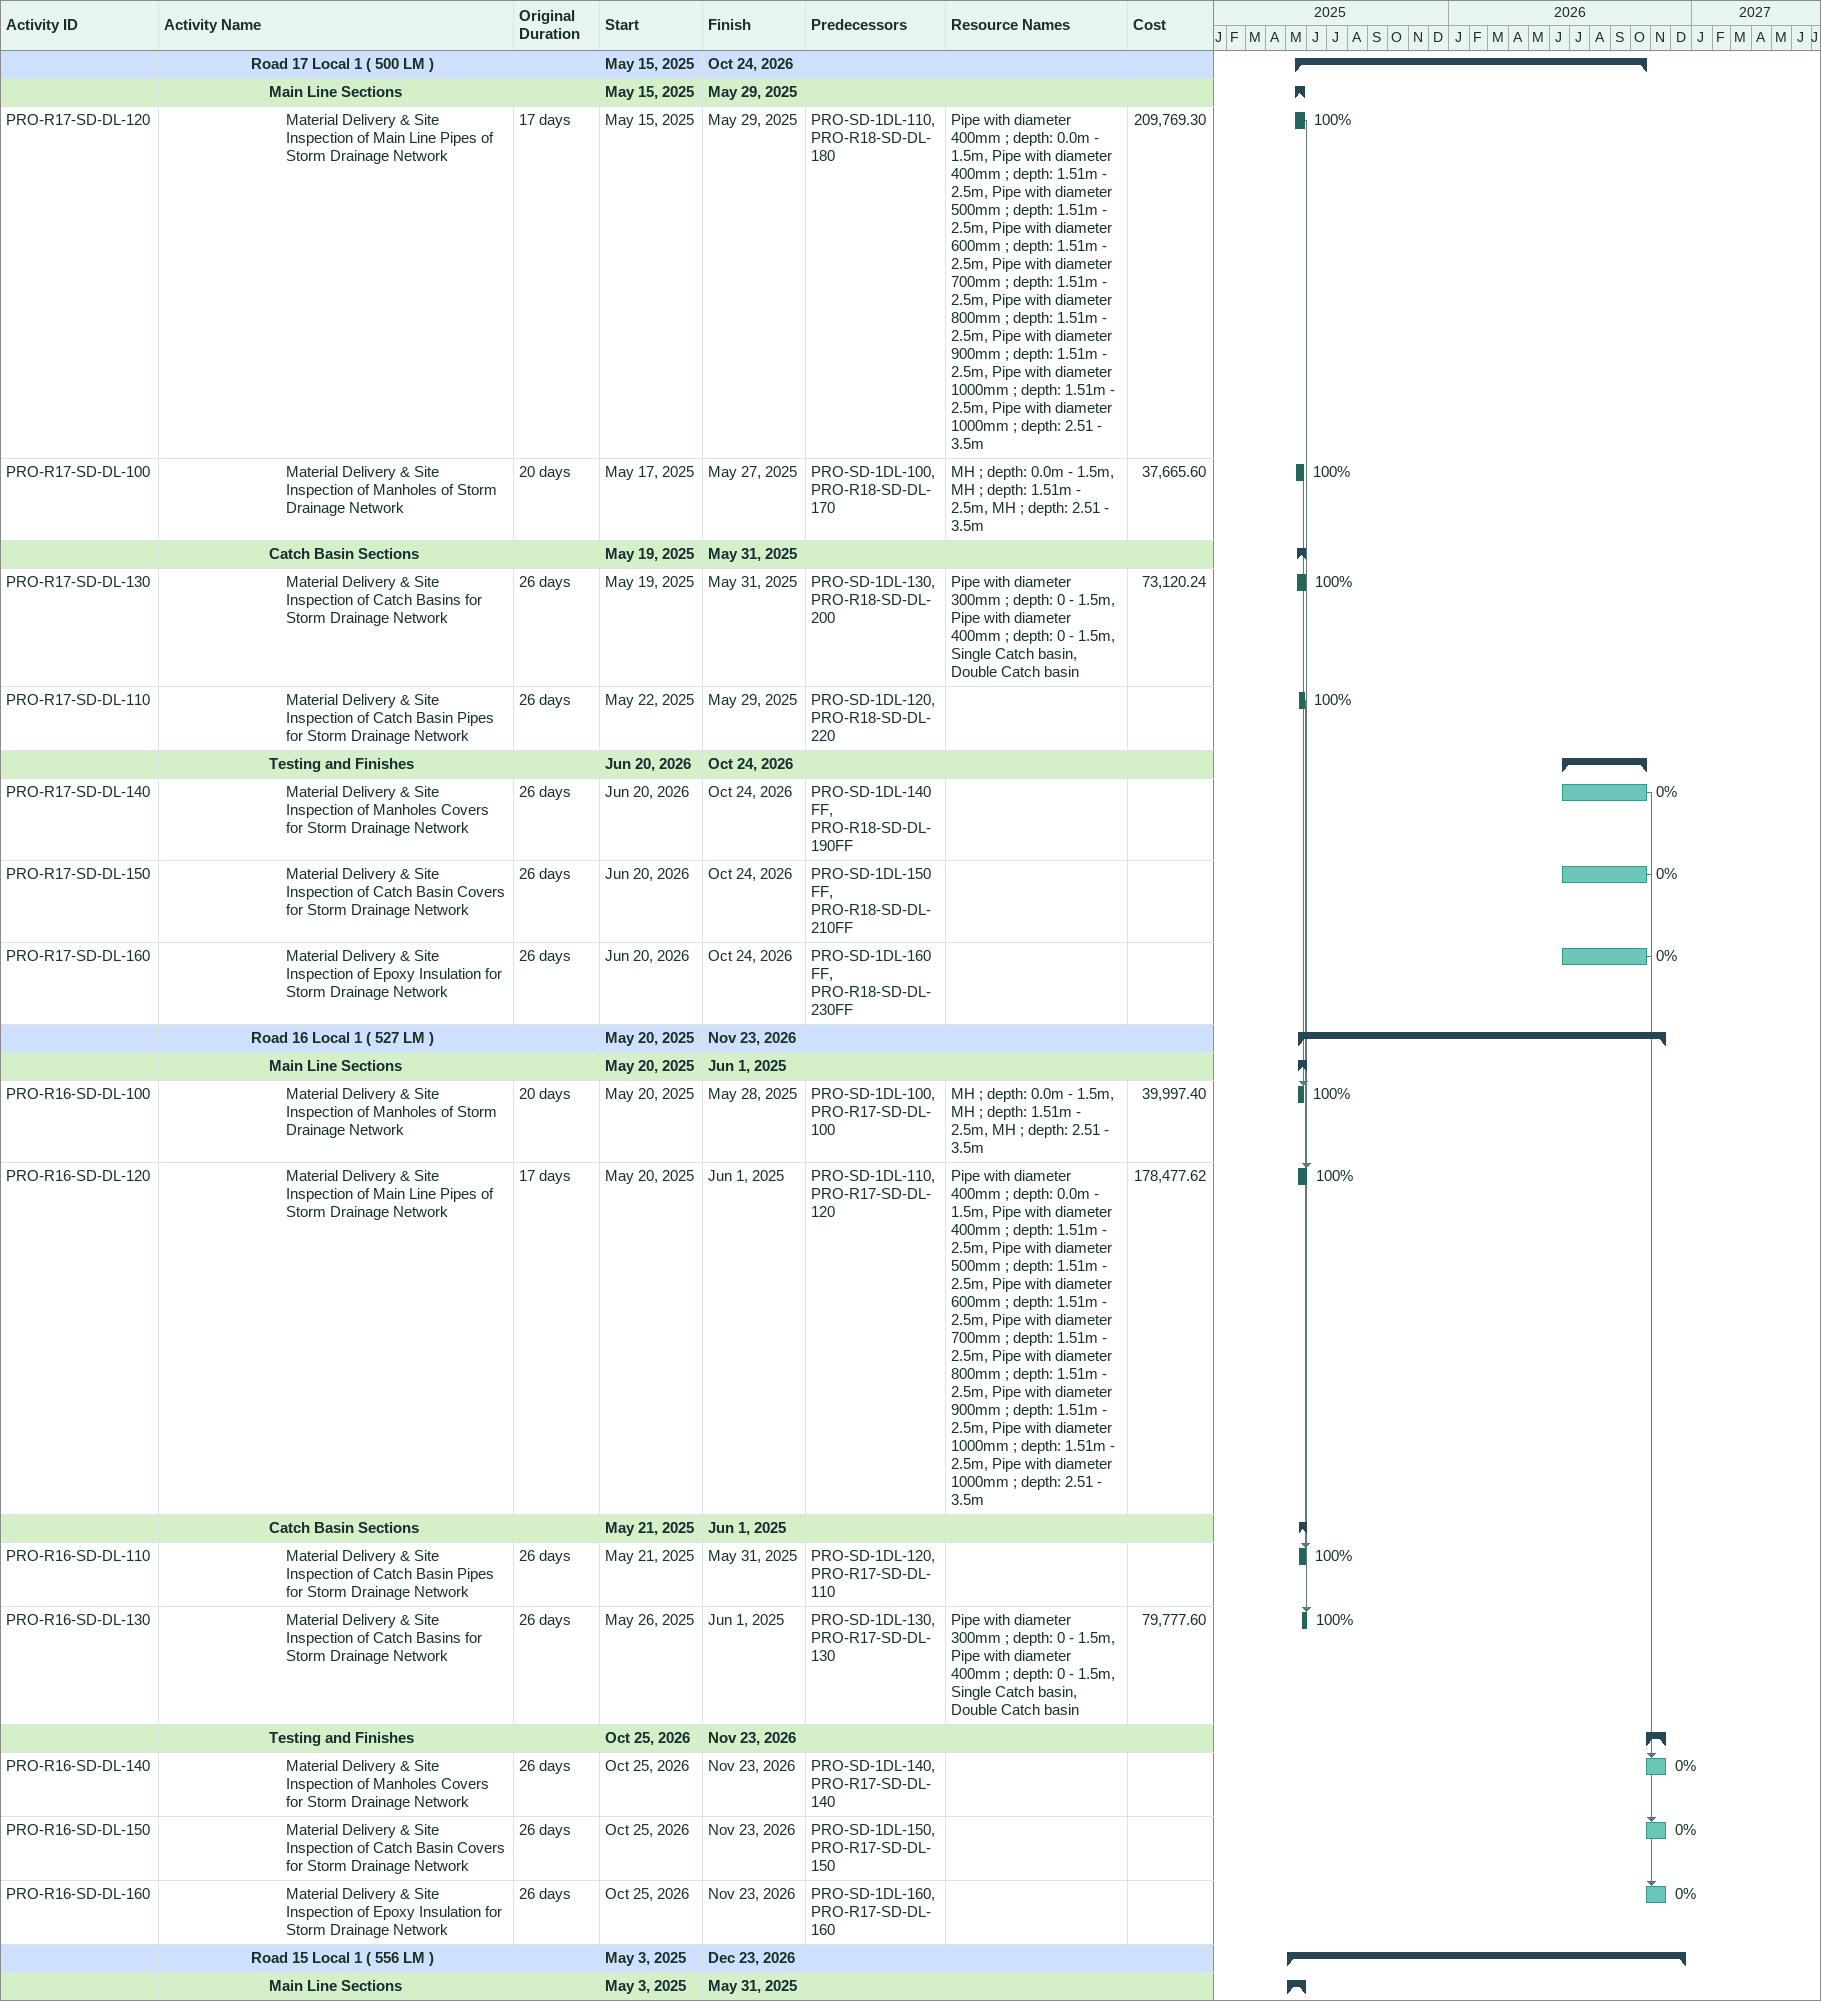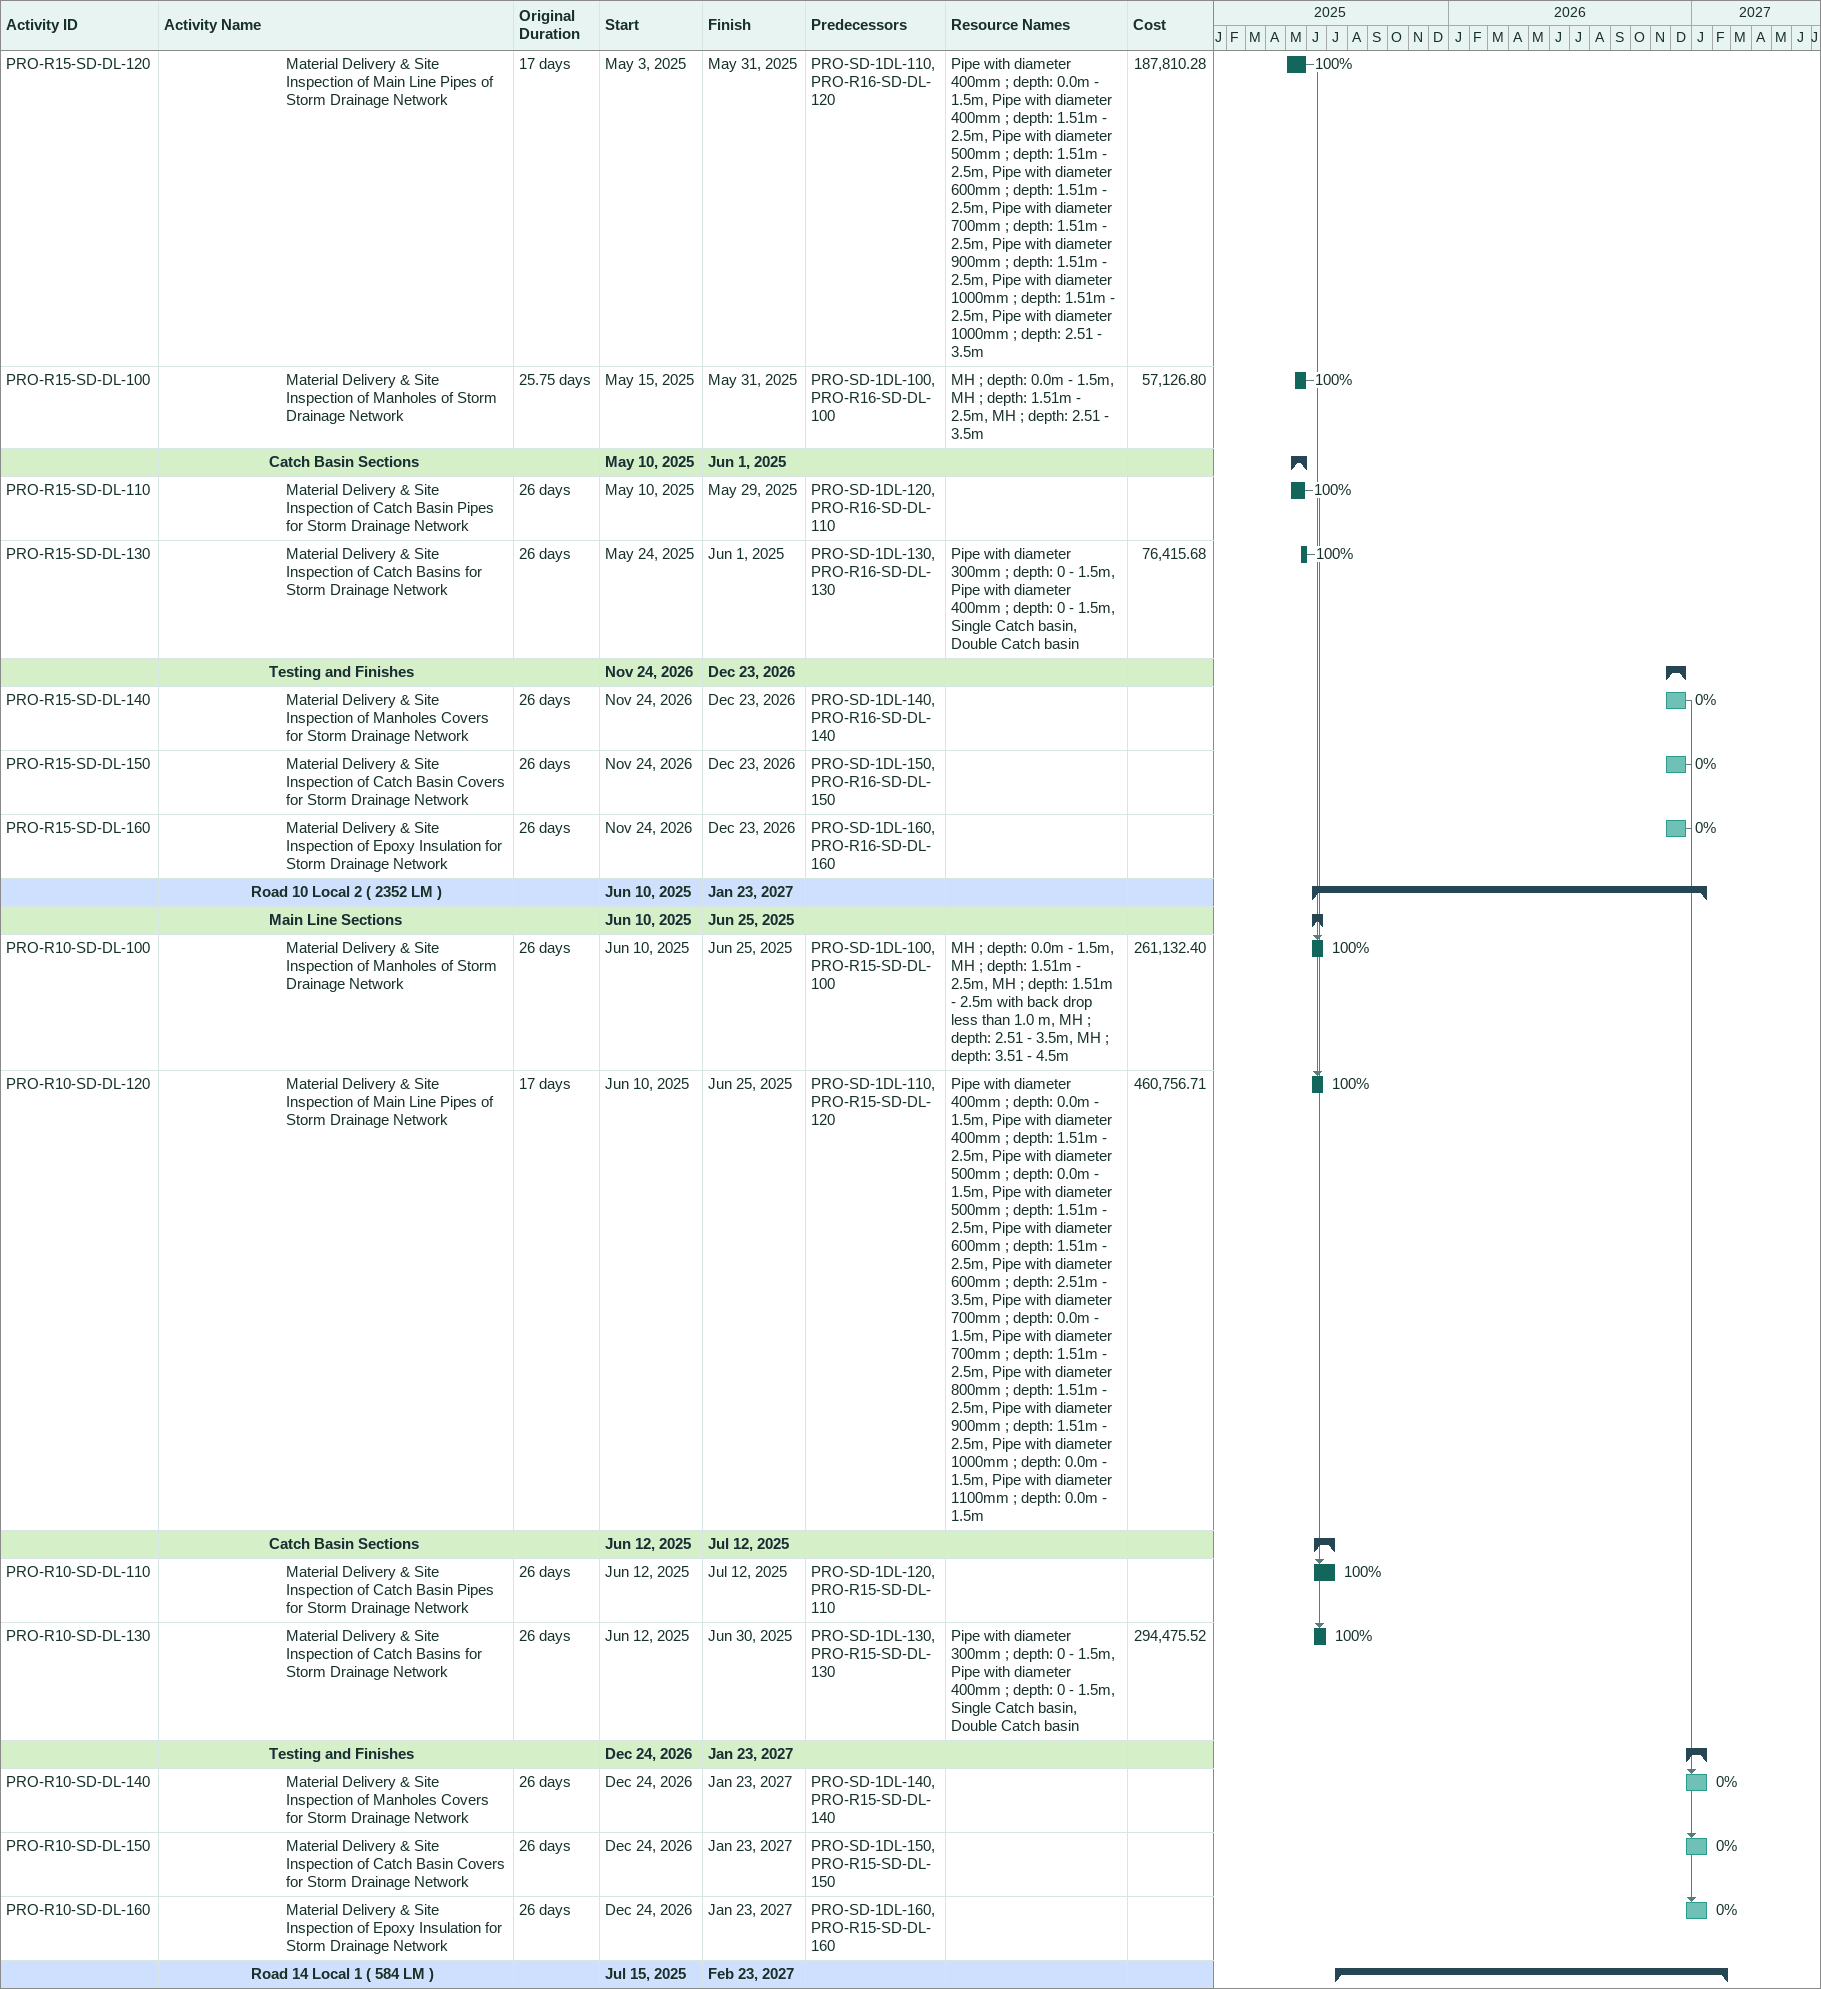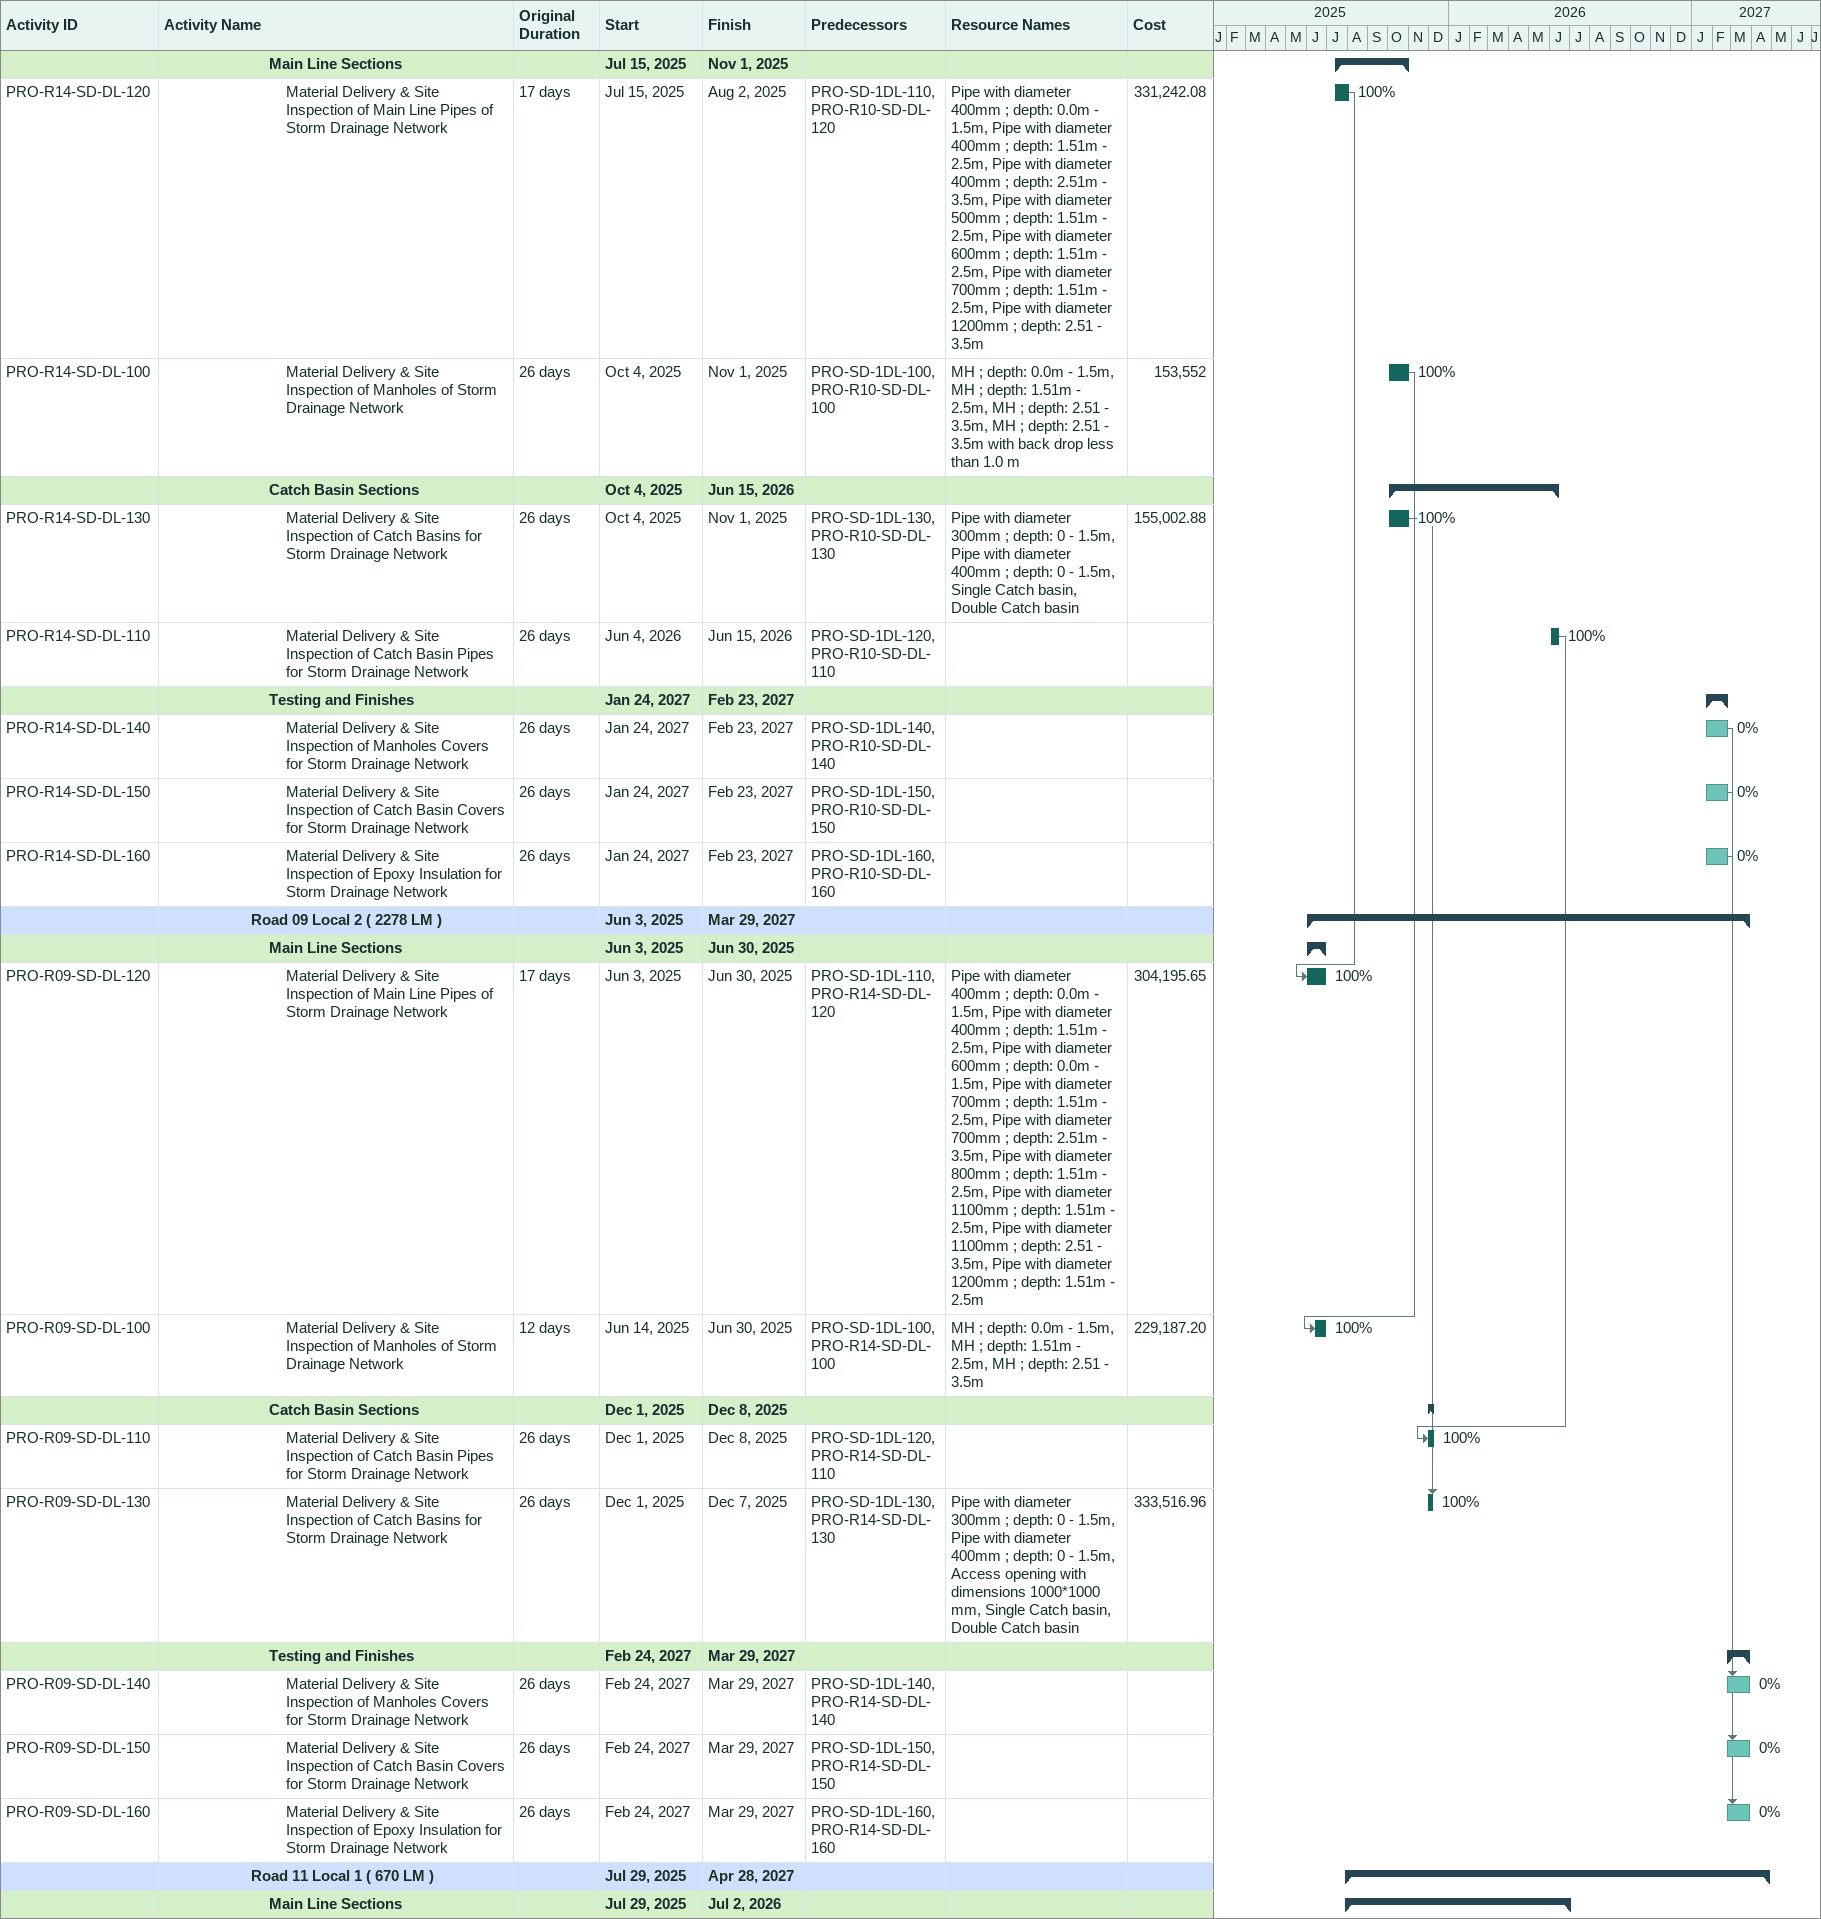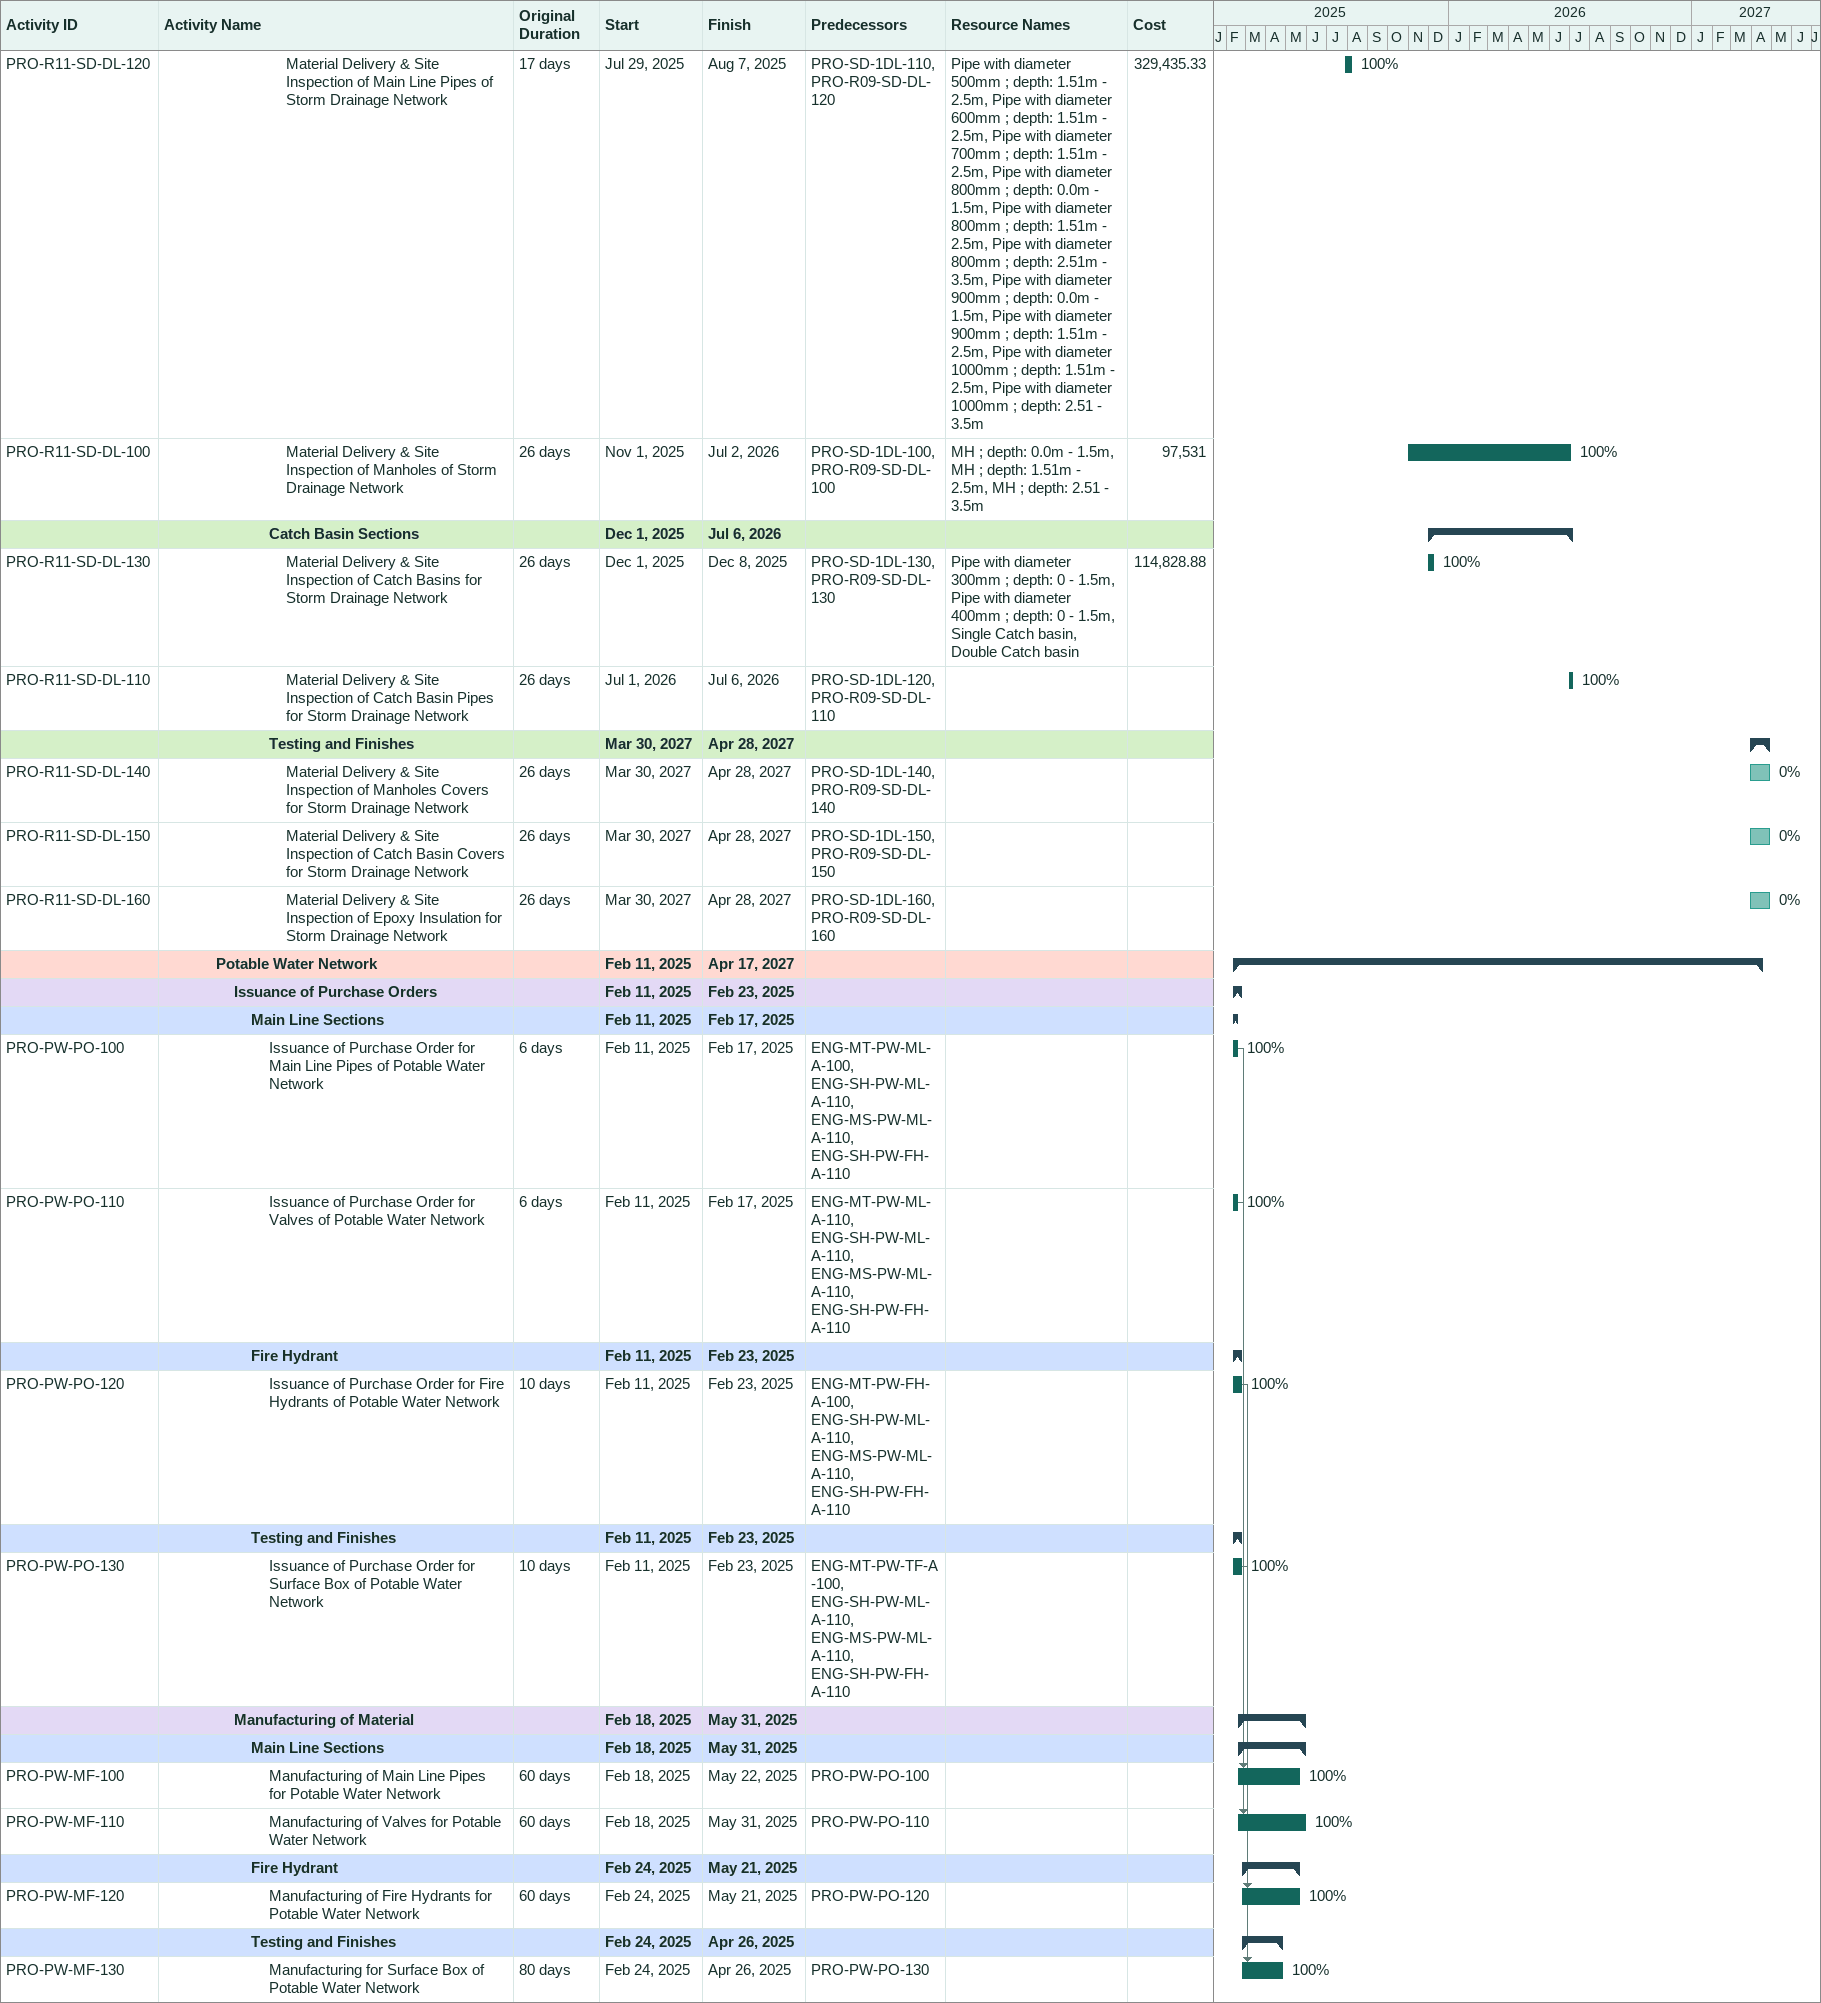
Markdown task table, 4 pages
| ID | Level | Task | Original duration | Start | Finish | Predecessors | Resources | % complete | Cost |
|---|---|---|---|---|---|---|---|---|---|
|  | 6 | **Road 17 Local 1 ( 500 LM )** |  | 2025-05-15 | 2026-10-24 |  |  |  |  |
|  | 7 | **Main Line Sections** |  | 2025-05-15 | 2025-05-29 |  |  |  |  |
| PRO-R17-SD-DL-120 | 8 | Material Delivery & Site Inspection of Main Line Pipes of Storm Drainage Network | 17d | 2025-05-15 | 2025-05-29 | PRO-SD-1DL-110, PRO-R18-SD-DL-180 | Pipe with diameter 400mm ; depth: 0.0m - 1.5m, Pipe with diameter 400mm ; depth: 1.51m - 2.5m, Pipe with diameter 500mm ; depth: 1.51m - 2.5m, Pipe with diameter 600mm ; depth: 1.51m - 2.5m, Pipe with diameter 700mm ; depth: 1.51m - 2.5m, Pipe with diameter 800mm ; depth: 1.51m - 2.5m, Pipe with diameter 900mm ; depth: 1.51m - 2.5m, Pipe with diameter 1000mm ; depth: 1.51m - 2.5m, Pipe with diameter 1000mm ; depth: 2.51 - 3.5m | 100 | 209769.30 |
| PRO-R17-SD-DL-100 | 8 | Material Delivery & Site Inspection of Manholes of Storm Drainage Network | 20d | 2025-05-17 | 2025-05-27 | PRO-SD-1DL-100, PRO-R18-SD-DL-170 | MH ; depth: 0.0m - 1.5m, MH ; depth: 1.51m - 2.5m, MH ; depth: 2.51 - 3.5m | 100 | 37665.60 |
|  | 7 | **Catch Basin Sections** |  | 2025-05-19 | 2025-05-31 |  |  |  |  |
| PRO-R17-SD-DL-130 | 8 | Material Delivery & Site Inspection of Catch Basins for Storm Drainage Network | 26d | 2025-05-19 | 2025-05-31 | PRO-SD-1DL-130, PRO-R18-SD-DL-200 | Pipe with diameter 300mm ; depth: 0 - 1.5m, Pipe with diameter 400mm ; depth: 0 - 1.5m, Single Catch basin, Double Catch basin | 100 | 73120.24 |
| PRO-R17-SD-DL-110 | 8 | Material Delivery & Site Inspection of Catch Basin Pipes for Storm Drainage Network | 26d | 2025-05-22 | 2025-05-29 | PRO-SD-1DL-120, PRO-R18-SD-DL-220 |  | 100 |  |
|  | 7 | **Testing and Finishes** |  | 2026-06-20 | 2026-10-24 |  |  |  |  |
| PRO-R17-SD-DL-140 | 8 | Material Delivery & Site Inspection of Manholes Covers for Storm Drainage Network | 26d | 2026-06-20 | 2026-10-24 | PRO-SD-1DL-140FF, PRO-R18-SD-DL-190FF |  | 0 |  |
| PRO-R17-SD-DL-150 | 8 | Material Delivery & Site Inspection of Catch Basin Covers for Storm Drainage Network | 26d | 2026-06-20 | 2026-10-24 | PRO-SD-1DL-150FF, PRO-R18-SD-DL-210FF |  | 0 |  |
| PRO-R17-SD-DL-160 | 8 | Material Delivery & Site Inspection of Epoxy Insulation for Storm Drainage Network | 26d | 2026-06-20 | 2026-10-24 | PRO-SD-1DL-160FF, PRO-R18-SD-DL-230FF |  | 0 |  |
|  | 6 | **Road 16 Local 1 ( 527 LM )** |  | 2025-05-20 | 2026-11-23 |  |  |  |  |
|  | 7 | **Main Line Sections** |  | 2025-05-20 | 2025-06-01 |  |  |  |  |
| PRO-R16-SD-DL-100 | 8 | Material Delivery & Site Inspection of Manholes of Storm Drainage Network | 20d | 2025-05-20 | 2025-05-28 | PRO-SD-1DL-100, PRO-R17-SD-DL-100 | MH ; depth: 0.0m - 1.5m, MH ; depth: 1.51m - 2.5m, MH ; depth: 2.51 - 3.5m | 100 | 39997.40 |
| PRO-R16-SD-DL-120 | 8 | Material Delivery & Site Inspection of Main Line Pipes of Storm Drainage Network | 17d | 2025-05-20 | 2025-06-01 | PRO-SD-1DL-110, PRO-R17-SD-DL-120 | Pipe with diameter 400mm ; depth: 0.0m - 1.5m, Pipe with diameter 400mm ; depth: 1.51m - 2.5m, Pipe with diameter 500mm ; depth: 1.51m - 2.5m, Pipe with diameter 600mm ; depth: 1.51m - 2.5m, Pipe with diameter 700mm ; depth: 1.51m - 2.5m, Pipe with diameter 800mm ; depth: 1.51m - 2.5m, Pipe with diameter 900mm ; depth: 1.51m - 2.5m, Pipe with diameter 1000mm ; depth: 1.51m - 2.5m, Pipe with diameter 1000mm ; depth: 2.51 - 3.5m | 100 | 178477.62 |
|  | 7 | **Catch Basin Sections** |  | 2025-05-21 | 2025-06-01 |  |  |  |  |
| PRO-R16-SD-DL-110 | 8 | Material Delivery & Site Inspection of Catch Basin Pipes for Storm Drainage Network | 26d | 2025-05-21 | 2025-05-31 | PRO-SD-1DL-120, PRO-R17-SD-DL-110 |  | 100 |  |
| PRO-R16-SD-DL-130 | 8 | Material Delivery & Site Inspection of Catch Basins for Storm Drainage Network | 26d | 2025-05-26 | 2025-06-01 | PRO-SD-1DL-130, PRO-R17-SD-DL-130 | Pipe with diameter 300mm ; depth: 0 - 1.5m, Pipe with diameter 400mm ; depth: 0 - 1.5m, Single Catch basin, Double Catch basin | 100 | 79777.60 |
|  | 7 | **Testing and Finishes** |  | 2026-10-25 | 2026-11-23 |  |  |  |  |
| PRO-R16-SD-DL-140 | 8 | Material Delivery & Site Inspection of Manholes Covers for Storm Drainage Network | 26d | 2026-10-25 | 2026-11-23 | PRO-SD-1DL-140, PRO-R17-SD-DL-140 |  | 0 |  |
| PRO-R16-SD-DL-150 | 8 | Material Delivery & Site Inspection of Catch Basin Covers for Storm Drainage Network | 26d | 2026-10-25 | 2026-11-23 | PRO-SD-1DL-150, PRO-R17-SD-DL-150 |  | 0 |  |
| PRO-R16-SD-DL-160 | 8 | Material Delivery & Site Inspection of Epoxy Insulation for Storm Drainage Network | 26d | 2026-10-25 | 2026-11-23 | PRO-SD-1DL-160, PRO-R17-SD-DL-160 |  | 0 |  |
|  | 6 | **Road 15 Local 1 ( 556 LM )** |  | 2025-05-03 | 2026-12-23 |  |  |  |  |
|  | 7 | **Main Line Sections** |  | 2025-05-03 | 2025-05-31 |  |  |  |  |
| PRO-R15-SD-DL-120 | 8 | Material Delivery & Site Inspection of Main Line Pipes of Storm Drainage Network | 17d | 2025-05-03 | 2025-05-31 | PRO-SD-1DL-110, PRO-R16-SD-DL-120 | Pipe with diameter 400mm ; depth: 0.0m - 1.5m, Pipe with diameter 400mm ; depth: 1.51m - 2.5m, Pipe with diameter 500mm ; depth: 1.51m - 2.5m, Pipe with diameter 600mm ; depth: 1.51m - 2.5m, Pipe with diameter 700mm ; depth: 1.51m - 2.5m, Pipe with diameter 900mm ; depth: 1.51m - 2.5m, Pipe with diameter 1000mm ; depth: 1.51m - 2.5m, Pipe with diameter 1000mm ; depth: 2.51 - 3.5m | 100 | 187810.28 |
| PRO-R15-SD-DL-100 | 8 | Material Delivery & Site Inspection of Manholes of Storm Drainage Network | 25.75d | 2025-05-15 | 2025-05-31 | PRO-SD-1DL-100, PRO-R16-SD-DL-100 | MH ; depth: 0.0m - 1.5m, MH ; depth: 1.51m - 2.5m, MH ; depth: 2.51 - 3.5m | 100 | 57126.80 |
|  | 7 | **Catch Basin Sections** |  | 2025-05-10 | 2025-06-01 |  |  |  |  |
| PRO-R15-SD-DL-110 | 8 | Material Delivery & Site Inspection of Catch Basin Pipes for Storm Drainage Network | 26d | 2025-05-10 | 2025-05-29 | PRO-SD-1DL-120, PRO-R16-SD-DL-110 |  | 100 |  |
| PRO-R15-SD-DL-130 | 8 | Material Delivery & Site Inspection of Catch Basins for Storm Drainage Network | 26d | 2025-05-24 | 2025-06-01 | PRO-SD-1DL-130, PRO-R16-SD-DL-130 | Pipe with diameter 300mm ; depth: 0 - 1.5m, Pipe with diameter 400mm ; depth: 0 - 1.5m, Single Catch basin, Double Catch basin | 100 | 76415.68 |
|  | 7 | **Testing and Finishes** |  | 2026-11-24 | 2026-12-23 |  |  |  |  |
| PRO-R15-SD-DL-140 | 8 | Material Delivery & Site Inspection of Manholes Covers for Storm Drainage Network | 26d | 2026-11-24 | 2026-12-23 | PRO-SD-1DL-140, PRO-R16-SD-DL-140 |  | 0 |  |
| PRO-R15-SD-DL-150 | 8 | Material Delivery & Site Inspection of Catch Basin Covers for Storm Drainage Network | 26d | 2026-11-24 | 2026-12-23 | PRO-SD-1DL-150, PRO-R16-SD-DL-150 |  | 0 |  |
| PRO-R15-SD-DL-160 | 8 | Material Delivery & Site Inspection of Epoxy Insulation for Storm Drainage Network | 26d | 2026-11-24 | 2026-12-23 | PRO-SD-1DL-160, PRO-R16-SD-DL-160 |  | 0 |  |
|  | 6 | **Road 10 Local 2 ( 2352 LM )** |  | 2025-06-10 | 2027-01-23 |  |  |  |  |
|  | 7 | **Main Line Sections** |  | 2025-06-10 | 2025-06-25 |  |  |  |  |
| PRO-R10-SD-DL-100 | 8 | Material Delivery & Site Inspection of Manholes of Storm Drainage Network | 26d | 2025-06-10 | 2025-06-25 | PRO-SD-1DL-100, PRO-R15-SD-DL-100 | MH ; depth: 0.0m - 1.5m, MH ; depth: 1.51m - 2.5m, MH ; depth: 1.51m - 2.5m with back drop less than 1.0 m, MH ; depth: 2.51 - 3.5m, MH ; depth: 3.51 - 4.5m | 100 | 261132.40 |
| PRO-R10-SD-DL-120 | 8 | Material Delivery & Site Inspection of Main Line Pipes of Storm Drainage Network | 17d | 2025-06-10 | 2025-06-25 | PRO-SD-1DL-110, PRO-R15-SD-DL-120 | Pipe with diameter 400mm ; depth: 0.0m - 1.5m, Pipe with diameter 400mm ; depth: 1.51m - 2.5m, Pipe with diameter 500mm ; depth: 0.0m - 1.5m, Pipe with diameter 500mm ; depth: 1.51m - 2.5m, Pipe with diameter 600mm ; depth: 1.51m - 2.5m, Pipe with diameter 600mm ; depth: 2.51m - 3.5m, Pipe with diameter 700mm ; depth: 0.0m - 1.5m, Pipe with diameter 700mm ; depth: 1.51m - 2.5m, Pipe with diameter 800mm ; depth: 1.51m - 2.5m, Pipe with diameter 900mm ; depth: 1.51m - 2.5m, Pipe with diameter 1000mm ; depth: 0.0m - 1.5m, Pipe with diameter 1100mm ; depth: 0.0m - 1.5m | 100 | 460756.71 |
|  | 7 | **Catch Basin Sections** |  | 2025-06-12 | 2025-07-12 |  |  |  |  |
| PRO-R10-SD-DL-110 | 8 | Material Delivery & Site Inspection of Catch Basin Pipes for Storm Drainage Network | 26d | 2025-06-12 | 2025-07-12 | PRO-SD-1DL-120, PRO-R15-SD-DL-110 |  | 100 |  |
| PRO-R10-SD-DL-130 | 8 | Material Delivery & Site Inspection of Catch Basins for Storm Drainage Network | 26d | 2025-06-12 | 2025-06-30 | PRO-SD-1DL-130, PRO-R15-SD-DL-130 | Pipe with diameter 300mm ; depth: 0 - 1.5m, Pipe with diameter 400mm ; depth: 0 - 1.5m, Single Catch basin, Double Catch basin | 100 | 294475.52 |
|  | 7 | **Testing and Finishes** |  | 2026-12-24 | 2027-01-23 |  |  |  |  |
| PRO-R10-SD-DL-140 | 8 | Material Delivery & Site Inspection of Manholes Covers for Storm Drainage Network | 26d | 2026-12-24 | 2027-01-23 | PRO-SD-1DL-140, PRO-R15-SD-DL-140 |  | 0 |  |
| PRO-R10-SD-DL-150 | 8 | Material Delivery & Site Inspection of Catch Basin Covers for Storm Drainage Network | 26d | 2026-12-24 | 2027-01-23 | PRO-SD-1DL-150, PRO-R15-SD-DL-150 |  | 0 |  |
| PRO-R10-SD-DL-160 | 8 | Material Delivery & Site Inspection of Epoxy Insulation for Storm Drainage Network | 26d | 2026-12-24 | 2027-01-23 | PRO-SD-1DL-160, PRO-R15-SD-DL-160 |  | 0 |  |
|  | 6 | **Road 14 Local 1 ( 584 LM )** |  | 2025-07-15 | 2027-02-23 |  |  |  |  |
|  | 7 | **Main Line Sections** |  | 2025-07-15 | 2025-11-01 |  |  |  |  |
| PRO-R14-SD-DL-120 | 8 | Material Delivery & Site Inspection of Main Line Pipes of Storm Drainage Network | 17d | 2025-07-15 | 2025-08-02 | PRO-SD-1DL-110, PRO-R10-SD-DL-120 | Pipe with diameter 400mm ; depth: 0.0m - 1.5m, Pipe with diameter 400mm ; depth: 1.51m - 2.5m, Pipe with diameter 400mm ; depth: 2.51m - 3.5m, Pipe with diameter 500mm ; depth: 1.51m - 2.5m, Pipe with diameter 600mm ; depth: 1.51m - 2.5m, Pipe with diameter 700mm ; depth: 1.51m - 2.5m, Pipe with diameter 1200mm ; depth: 2.51 - 3.5m | 100 | 331242.08 |
| PRO-R14-SD-DL-100 | 8 | Material Delivery & Site Inspection of Manholes of Storm Drainage Network | 26d | 2025-10-04 | 2025-11-01 | PRO-SD-1DL-100, PRO-R10-SD-DL-100 | MH ; depth: 0.0m - 1.5m, MH ; depth: 1.51m - 2.5m, MH ; depth: 2.51 - 3.5m, MH ; depth: 2.51 - 3.5m with back drop less than 1.0 m | 100 | 153552 |
|  | 7 | **Catch Basin Sections** |  | 2025-10-04 | 2026-06-15 |  |  |  |  |
| PRO-R14-SD-DL-130 | 8 | Material Delivery & Site Inspection of Catch Basins for Storm Drainage Network | 26d | 2025-10-04 | 2025-11-01 | PRO-SD-1DL-130, PRO-R10-SD-DL-130 | Pipe with diameter 300mm ; depth: 0 - 1.5m, Pipe with diameter 400mm ; depth: 0 - 1.5m, Single Catch basin, Double Catch basin | 100 | 155002.88 |
| PRO-R14-SD-DL-110 | 8 | Material Delivery & Site Inspection of Catch Basin Pipes for Storm Drainage Network | 26d | 2026-06-04 | 2026-06-15 | PRO-SD-1DL-120, PRO-R10-SD-DL-110 |  | 100 |  |
|  | 7 | **Testing and Finishes** |  | 2027-01-24 | 2027-02-23 |  |  |  |  |
| PRO-R14-SD-DL-140 | 8 | Material Delivery & Site Inspection of Manholes Covers for Storm Drainage Network | 26d | 2027-01-24 | 2027-02-23 | PRO-SD-1DL-140, PRO-R10-SD-DL-140 |  | 0 |  |
| PRO-R14-SD-DL-150 | 8 | Material Delivery & Site Inspection of Catch Basin Covers for Storm Drainage Network | 26d | 2027-01-24 | 2027-02-23 | PRO-SD-1DL-150, PRO-R10-SD-DL-150 |  | 0 |  |
| PRO-R14-SD-DL-160 | 8 | Material Delivery & Site Inspection of Epoxy Insulation for Storm Drainage Network | 26d | 2027-01-24 | 2027-02-23 | PRO-SD-1DL-160, PRO-R10-SD-DL-160 |  | 0 |  |
|  | 6 | **Road 09 Local 2 ( 2278 LM )** |  | 2025-06-03 | 2027-03-29 |  |  |  |  |
|  | 7 | **Main Line Sections** |  | 2025-06-03 | 2025-06-30 |  |  |  |  |
| PRO-R09-SD-DL-120 | 8 | Material Delivery & Site Inspection of Main Line Pipes of Storm Drainage Network | 17d | 2025-06-03 | 2025-06-30 | PRO-SD-1DL-110, PRO-R14-SD-DL-120 | Pipe with diameter 400mm ; depth: 0.0m - 1.5m, Pipe with diameter 400mm ; depth: 1.51m - 2.5m, Pipe with diameter 600mm ; depth: 0.0m - 1.5m, Pipe with diameter 700mm ; depth: 1.51m - 2.5m, Pipe with diameter 700mm ; depth: 2.51m - 3.5m, Pipe with diameter 800mm ; depth: 1.51m - 2.5m, Pipe with diameter 1100mm ; depth: 1.51m - 2.5m, Pipe with diameter 1100mm ; depth: 2.51 - 3.5m, Pipe with diameter 1200mm ; depth: 1.51m - 2.5m | 100 | 304195.65 |
| PRO-R09-SD-DL-100 | 8 | Material Delivery & Site Inspection of Manholes of Storm Drainage Network | 12d | 2025-06-14 | 2025-06-30 | PRO-SD-1DL-100, PRO-R14-SD-DL-100 | MH ; depth: 0.0m - 1.5m, MH ; depth: 1.51m - 2.5m, MH ; depth: 2.51 - 3.5m | 100 | 229187.20 |
|  | 7 | **Catch Basin Sections** |  | 2025-12-01 | 2025-12-08 |  |  |  |  |
| PRO-R09-SD-DL-110 | 8 | Material Delivery & Site Inspection of Catch Basin Pipes for Storm Drainage Network | 26d | 2025-12-01 | 2025-12-08 | PRO-SD-1DL-120, PRO-R14-SD-DL-110 |  | 100 |  |
| PRO-R09-SD-DL-130 | 8 | Material Delivery & Site Inspection of Catch Basins for Storm Drainage Network | 26d | 2025-12-01 | 2025-12-07 | PRO-SD-1DL-130, PRO-R14-SD-DL-130 | Pipe with diameter 300mm ; depth: 0 - 1.5m, Pipe with diameter 400mm ; depth: 0 - 1.5m, Access opening with dimensions 1000*1000 mm, Single Catch basin, Double Catch basin | 100 | 333516.96 |
|  | 7 | **Testing and Finishes** |  | 2027-02-24 | 2027-03-29 |  |  |  |  |
| PRO-R09-SD-DL-140 | 8 | Material Delivery & Site Inspection of Manholes Covers for Storm Drainage Network | 26d | 2027-02-24 | 2027-03-29 | PRO-SD-1DL-140, PRO-R14-SD-DL-140 |  | 0 |  |
| PRO-R09-SD-DL-150 | 8 | Material Delivery & Site Inspection of Catch Basin Covers for Storm Drainage Network | 26d | 2027-02-24 | 2027-03-29 | PRO-SD-1DL-150, PRO-R14-SD-DL-150 |  | 0 |  |
| PRO-R09-SD-DL-160 | 8 | Material Delivery & Site Inspection of Epoxy Insulation for Storm Drainage Network | 26d | 2027-02-24 | 2027-03-29 | PRO-SD-1DL-160, PRO-R14-SD-DL-160 |  | 0 |  |
|  | 6 | **Road 11 Local 1 ( 670 LM )** |  | 2025-07-29 | 2027-04-28 |  |  |  |  |
|  | 7 | **Main Line Sections** |  | 2025-07-29 | 2026-07-02 |  |  |  |  |
| PRO-R11-SD-DL-120 | 8 | Material Delivery & Site Inspection of Main Line Pipes of Storm Drainage Network | 17d | 2025-07-29 | 2025-08-07 | PRO-SD-1DL-110, PRO-R09-SD-DL-120 | Pipe with diameter 500mm ; depth: 1.51m - 2.5m, Pipe with diameter 600mm ; depth: 1.51m - 2.5m, Pipe with diameter 700mm ; depth: 1.51m - 2.5m, Pipe with diameter 800mm ; depth: 0.0m - 1.5m, Pipe with diameter 800mm ; depth: 1.51m - 2.5m, Pipe with diameter 800mm ; depth: 2.51m - 3.5m, Pipe with diameter 900mm ; depth: 0.0m - 1.5m, Pipe with diameter 900mm ; depth: 1.51m - 2.5m, Pipe with diameter 1000mm ; depth: 1.51m - 2.5m, Pipe with diameter 1000mm ; depth: 2.51 - 3.5m | 100 | 329435.33 |
| PRO-R11-SD-DL-100 | 8 | Material Delivery & Site Inspection of Manholes of Storm Drainage Network | 26d | 2025-11-01 | 2026-07-02 | PRO-SD-1DL-100, PRO-R09-SD-DL-100 | MH ; depth: 0.0m - 1.5m, MH ; depth: 1.51m - 2.5m, MH ; depth: 2.51 - 3.5m | 100 | 97531 |
|  | 7 | **Catch Basin Sections** |  | 2025-12-01 | 2026-07-06 |  |  |  |  |
| PRO-R11-SD-DL-130 | 8 | Material Delivery & Site Inspection of Catch Basins for Storm Drainage Network | 26d | 2025-12-01 | 2025-12-08 | PRO-SD-1DL-130, PRO-R09-SD-DL-130 | Pipe with diameter 300mm ; depth: 0 - 1.5m, Pipe with diameter 400mm ; depth: 0 - 1.5m, Single Catch basin, Double Catch basin | 100 | 114828.88 |
| PRO-R11-SD-DL-110 | 8 | Material Delivery & Site Inspection of Catch Basin Pipes for Storm Drainage Network | 26d | 2026-07-01 | 2026-07-06 | PRO-SD-1DL-120, PRO-R09-SD-DL-110 |  | 100 |  |
|  | 7 | **Testing and Finishes** |  | 2027-03-30 | 2027-04-28 |  |  |  |  |
| PRO-R11-SD-DL-140 | 8 | Material Delivery & Site Inspection of Manholes Covers for Storm Drainage Network | 26d | 2027-03-30 | 2027-04-28 | PRO-SD-1DL-140, PRO-R09-SD-DL-140 |  | 0 |  |
| PRO-R11-SD-DL-150 | 8 | Material Delivery & Site Inspection of Catch Basin Covers for Storm Drainage Network | 26d | 2027-03-30 | 2027-04-28 | PRO-SD-1DL-150, PRO-R09-SD-DL-150 |  | 0 |  |
| PRO-R11-SD-DL-160 | 8 | Material Delivery & Site Inspection of Epoxy Insulation for Storm Drainage Network | 26d | 2027-03-30 | 2027-04-28 | PRO-SD-1DL-160, PRO-R09-SD-DL-160 |  | 0 |  |
|  | 4 | **Potable Water Network** |  | 2025-02-11 | 2027-04-17 |  |  |  |  |
|  | 5 | **Issuance of Purchase Orders** |  | 2025-02-11 | 2025-02-23 |  |  |  |  |
|  | 6 | **Main Line Sections** |  | 2025-02-11 | 2025-02-17 |  |  |  |  |
| PRO-PW-PO-100 | 7 | Issuance of Purchase Order for Main Line Pipes of Potable Water Network | 6d | 2025-02-11 | 2025-02-17 | ENG-MT-PW-ML-A-100, ENG-SH-PW-ML-A-110, ENG-MS-PW-ML-A-110, ENG-SH-PW-FH-A-110 |  | 100 |  |
| PRO-PW-PO-110 | 7 | Issuance of Purchase Order for Valves of Potable Water Network | 6d | 2025-02-11 | 2025-02-17 | ENG-MT-PW-ML-A-110, ENG-SH-PW-ML-A-110, ENG-MS-PW-ML-A-110, ENG-SH-PW-FH-A-110 |  | 100 |  |
|  | 6 | **Fire Hydrant** |  | 2025-02-11 | 2025-02-23 |  |  |  |  |
| PRO-PW-PO-120 | 7 | Issuance of Purchase Order for Fire Hydrants of Potable Water Network | 10d | 2025-02-11 | 2025-02-23 | ENG-MT-PW-FH-A-100, ENG-SH-PW-ML-A-110, ENG-MS-PW-ML-A-110, ENG-SH-PW-FH-A-110 |  | 100 |  |
|  | 6 | **Testing and Finishes** |  | 2025-02-11 | 2025-02-23 |  |  |  |  |
| PRO-PW-PO-130 | 7 | Issuance of Purchase Order for Surface Box of Potable Water Network | 10d | 2025-02-11 | 2025-02-23 | ENG-MT-PW-TF-A-100, ENG-SH-PW-ML-A-110, ENG-MS-PW-ML-A-110, ENG-SH-PW-FH-A-110 |  | 100 |  |
|  | 5 | **Manufacturing of Material** |  | 2025-02-18 | 2025-05-31 |  |  |  |  |
|  | 6 | **Main Line Sections** |  | 2025-02-18 | 2025-05-31 |  |  |  |  |
| PRO-PW-MF-100 | 7 | Manufacturing of Main Line Pipes for Potable Water Network | 60d | 2025-02-18 | 2025-05-22 | PRO-PW-PO-100 |  | 100 |  |
| PRO-PW-MF-110 | 7 | Manufacturing of Valves for Potable Water Network | 60d | 2025-02-18 | 2025-05-31 | PRO-PW-PO-110 |  | 100 |  |
|  | 6 | **Fire Hydrant** |  | 2025-02-24 | 2025-05-21 |  |  |  |  |
| PRO-PW-MF-120 | 7 | Manufacturing of Fire Hydrants for Potable Water Network | 60d | 2025-02-24 | 2025-05-21 | PRO-PW-PO-120 |  | 100 |  |
|  | 6 | **Testing and Finishes** |  | 2025-02-24 | 2025-04-26 |  |  |  |  |
| PRO-PW-MF-130 | 7 | Manufacturing for Surface Box of Potable Water Network | 80d | 2025-02-24 | 2025-04-26 | PRO-PW-PO-130 |  | 100 |  |
